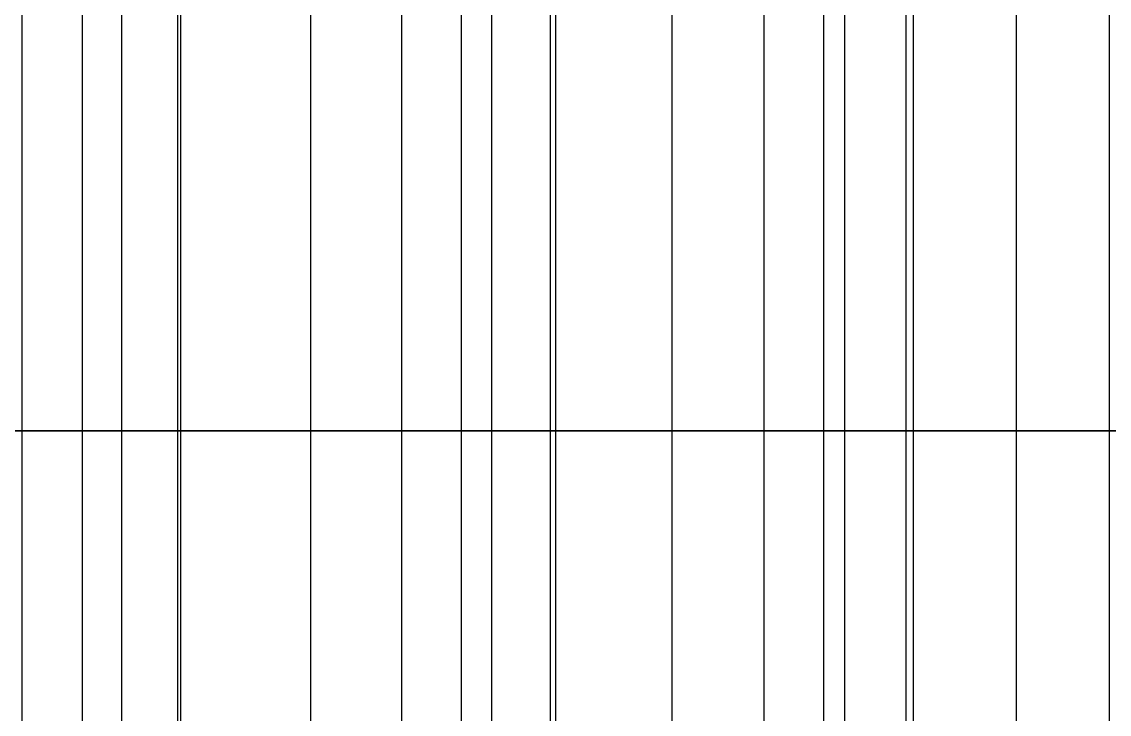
# Model space of a CAD drawing. Extents: x -60 to 60, y -153 to -30.
# Drawn here: x 43.973 to 47.509, y -87.921 to -85.672 of the extents above; entities that cross this region are included whole.
import ezdxf

# ---------------------------------------------------------------- set-up
doc = ezdxf.new("R2010")
doc.units = 0
doc.layers.add('Cut051006', color=7, linetype='CONTINUOUS')

msp = doc.modelspace()

# ---------------------------------------------------------------- linework, layer by layer
at = {"layer": 'Cut051006'}
for p, q in [((43.9732, -84, 93.4514), (43.9732, -87, 93.4514)), ((43.9732, -84, 93.4514), (43.9732, -87, 93.4514)), ((43.9732, -84, 21.1983), (43.9732, -87, 21.1983)), ((43.9732, -84, 21.1983), (43.9732, -87, 21.1983)), ((44.1695, -84, 93.4195), (44.1695, -87, 93.4195)), ((44.1695, -84, 93.4195), (44.1695, -87, 93.4195)), ((44.1695, -84, 21.2302), (44.1695, -87, 21.2302)), ((44.1695, -84, 21.2302), (44.1695, -87, 21.2302)), ((44.2971, -84, 92.5666), (44.2971, -87, 92.5666)), ((44.2971, -84, 92.5666), (44.2971, -87, 92.5666)), ((44.2971, -84, 22.0831), (44.2971, -87, 22.0831)), ((44.2971, -84, 22.0831), (44.2971, -87, 22.0831)), ((44.4797, -84, 92.826), (44.4797, -87, 92.826)), ((44.4797, -84, 92.826), (44.4797, -87, 92.826)), ((44.4797, -84, 21.8237), (44.4797, -87, 21.8237)), ((44.4797, -84, 21.8237), (44.4797, -87, 21.8237)), ((44.4892, -84, 93.0246), (44.4892, -87, 93.0246)), ((44.4892, -84, 93.0246), (44.4892, -87, 93.0246)), ((44.4892, -84, 21.6251), (44.4892, -87, 21.6251)), ((44.4892, -84, 21.6251), (44.4892, -87, 21.6251)), ((44.9114, -84, 91.7804), (44.9114, -87, 91.7804)), ((44.9114, -84, 91.7804), (44.9114, -87, 91.7804)), ((44.9114, -84, 22.8693), (44.9114, -87, 22.8693)), ((44.9114, -84, 22.8693), (44.9114, -87, 22.8693)), ((45.2073, -84, 91.8948), (45.2073, -87, 91.8948)), ((45.2073, -84, 91.8948), (45.2073, -87, 91.8948)), ((45.2073, -84, 22.7549), (45.2073, -87, 22.7549)), ((45.2073, -84, 22.7549), (45.2073, -87, 22.7549)), ((45.4022, -84, 91.856), (45.4022, -87, 91.856)), ((45.4022, -84, 91.856), (45.4022, -87, 91.856)), ((45.4022, -84, 22.7937), (45.4022, -87, 22.7937)), ((45.4022, -84, 22.7937), (45.4022, -87, 22.7937)), ((45.5, -84, 90.9992), (45.5, -87, 90.9992)), ((45.5, -84, 90.9992), (45.5, -87, 90.9992)), ((45.5, -84, 23.6505), (45.5, -87, 23.6505)), ((45.5, -84, 23.6505), (45.5, -87, 23.6505)), ((45.6915, -84, 91.2521), (45.6915, -87, 91.2521)), ((45.6915, -84, 91.2521), (45.6915, -87, 91.2521)), ((45.6915, -84, 23.3976), (45.6915, -87, 23.3976)), ((45.6915, -84, 23.3976), (45.6915, -87, 23.3976)), ((45.708, -84, 91.4502), (45.708, -87, 91.4502)), ((45.708, -84, 91.4502), (45.708, -87, 91.4502)), ((45.708, -84, 23.1995), (45.708, -87, 23.1995)), ((45.708, -84, 23.1995), (45.708, -87, 23.1995)), ((46.0865, -84, 90.192), (46.0865, -87, 90.192)), ((46.0865, -84, 90.192), (46.0865, -87, 90.192)), ((46.0865, -84, 24.4577), (46.0865, -87, 24.4577)), ((46.0865, -84, 24.4577), (46.0865, -87, 24.4577)), ((46.3862, -84, 90.296), (46.3862, -87, 90.296)), ((46.3862, -84, 90.296), (46.3862, -87, 90.296)), ((46.3862, -84, 24.3537), (46.3862, -87, 24.3537)), ((46.3862, -84, 24.3537), (46.3862, -87, 24.3537)), ((46.5797, -84, 90.2505), (46.5797, -87, 90.2505)), ((46.5797, -84, 90.2505), (46.5797, -87, 90.2505)), ((46.5797, -84, 24.3992), (46.5797, -87, 24.3992)), ((46.5797, -84, 24.3992), (46.5797, -87, 24.3992)), ((46.6475, -84, 89.3907), (46.6475, -87, 89.3907)), ((46.6475, -84, 89.3907), (46.6475, -87, 89.3907)), ((46.6475, -84, 25.2589), (46.6475, -87, 25.2589)), ((46.6475, -84, 25.2589), (46.6475, -87, 25.2589)), ((46.8478, -84, 89.6368), (46.8478, -87, 89.6368)), ((46.8478, -84, 89.6368), (46.8478, -87, 89.6368)), ((46.8478, -84, 25.0129), (46.8478, -87, 25.0129)), ((46.8478, -84, 25.0129), (46.8478, -87, 25.0129)), ((46.8712, -84, 89.8342), (46.8712, -87, 89.8342)), ((46.8712, -84, 89.8342), (46.8712, -87, 89.8342)), ((46.8712, -84, 24.8155), (46.8712, -87, 24.8155)), ((46.8712, -84, 24.8155), (46.8712, -87, 24.8155)), ((47.2055, -84, 88.5636), (47.2055, -87, 88.5636)), ((47.2055, -84, 88.5636), (47.2055, -87, 88.5636)), ((47.2055, -84, 26.0861), (47.2055, -87, 26.0861)), ((47.2055, -84, 26.0861), (47.2055, -87, 26.0861)), ((47.5086, -84, 88.657), (47.5086, -87, 88.657)), ((47.5086, -84, 88.657), (47.5086, -87, 88.657)), ((47.5086, -84, 25.9926), (47.5086, -87, 25.9926)), ((47.5086, -84, 25.9926), (47.5086, -87, 25.9926)), ((43.9732, -87, 93.4514), (43.9732, -90, 93.4514)), ((43.9732, -87, 93.4514), (43.9732, -90, 93.4514)), ((43.9732, -87, 21.1983), (43.9732, -90, 21.1983)), ((43.9732, -87, 21.1983), (43.9732, -90, 21.1983)), ((44.1695, -87, 93.4195), (44.1695, -90, 93.4195)), ((44.1695, -87, 93.4195), (44.1695, -90, 93.4195)), ((44.1695, -87, 21.2302), (44.1695, -90, 21.2302)), ((44.1695, -87, 21.2302), (44.1695, -90, 21.2302)), ((44.2971, -87, 92.5666), (44.2971, -90, 92.5666)), ((44.2971, -87, 92.5666), (44.2971, -90, 92.5666)), ((44.2971, -87, 22.0831), (44.2971, -90, 22.0831)), ((44.2971, -87, 22.0831), (44.2971, -90, 22.0831)), ((44.4797, -87, 92.826), (44.4797, -90, 92.826)), ((44.4797, -87, 92.826), (44.4797, -90, 92.826)), ((44.4797, -87, 21.8237), (44.4797, -90, 21.8237)), ((44.4797, -87, 21.8237), (44.4797, -90, 21.8237)), ((44.4892, -87, 93.0246), (44.4892, -90, 93.0246)), ((44.4892, -87, 93.0246), (44.4892, -90, 93.0246)), ((44.4892, -87, 21.6251), (44.4892, -90, 21.6251)), ((44.4892, -87, 21.6251), (44.4892, -90, 21.6251)), ((44.9114, -87, 91.7804), (44.9114, -90, 91.7804)), ((44.9114, -87, 91.7804), (44.9114, -90, 91.7804)), ((44.9114, -87, 22.8693), (44.9114, -90, 22.8693)), ((44.9114, -87, 22.8693), (44.9114, -90, 22.8693)), ((45.2073, -87, 91.8948), (45.2073, -90, 91.8948)), ((45.2073, -87, 91.8948), (45.2073, -90, 91.8948)), ((45.2073, -87, 22.7549), (45.2073, -90, 22.7549)), ((45.2073, -87, 22.7549), (45.2073, -90, 22.7549)), ((45.4022, -87, 91.856), (45.4022, -90, 91.856)), ((45.4022, -87, 91.856), (45.4022, -90, 91.856)), ((45.4022, -87, 22.7937), (45.4022, -90, 22.7937)), ((45.4022, -87, 22.7937), (45.4022, -90, 22.7937)), ((45.5, -87, 90.9992), (45.5, -90, 90.9992)), ((45.5, -87, 90.9992), (45.5, -90, 90.9992)), ((45.5, -87, 23.6505), (45.5, -90, 23.6505)), ((45.5, -87, 23.6505), (45.5, -90, 23.6505)), ((45.6915, -87, 91.2521), (45.6915, -90, 91.2521)), ((45.6915, -87, 91.2521), (45.6915, -90, 91.2521)), ((45.6915, -87, 23.3976), (45.6915, -90, 23.3976)), ((45.6915, -87, 23.3976), (45.6915, -90, 23.3976)), ((45.708, -87, 91.4502), (45.708, -90, 91.4502)), ((45.708, -87, 91.4502), (45.708, -90, 91.4502)), ((45.708, -87, 23.1995), (45.708, -90, 23.1995)), ((45.708, -87, 23.1995), (45.708, -90, 23.1995)), ((46.0865, -87, 90.192), (46.0865, -90, 90.192)), ((46.0865, -87, 90.192), (46.0865, -90, 90.192)), ((46.0865, -87, 24.4577), (46.0865, -90, 24.4577)), ((46.0865, -87, 24.4577), (46.0865, -90, 24.4577)), ((46.3862, -87, 90.296), (46.3862, -90, 90.296)), ((46.3862, -87, 90.296), (46.3862, -90, 90.296)), ((46.3862, -87, 24.3537), (46.3862, -90, 24.3537)), ((46.3862, -87, 24.3537), (46.3862, -90, 24.3537)), ((46.5797, -87, 90.2505), (46.5797, -90, 90.2505)), ((46.5797, -87, 90.2505), (46.5797, -90, 90.2505)), ((46.5797, -87, 24.3992), (46.5797, -90, 24.3992)), ((46.5797, -87, 24.3992), (46.5797, -90, 24.3992)), ((46.6475, -87, 89.3907), (46.6475, -90, 89.3907)), ((46.6475, -87, 89.3907), (46.6475, -90, 89.3907)), ((46.6475, -87, 25.2589), (46.6475, -90, 25.2589)), ((46.6475, -87, 25.2589), (46.6475, -90, 25.2589)), ((46.8478, -87, 89.6368), (46.8478, -90, 89.6368)), ((46.8478, -87, 89.6368), (46.8478, -90, 89.6368)), ((46.8478, -87, 25.0129), (46.8478, -90, 25.0129)), ((46.8478, -87, 25.0129), (46.8478, -90, 25.0129)), ((46.8712, -87, 89.8342), (46.8712, -90, 89.8342)), ((46.8712, -87, 89.8342), (46.8712, -90, 89.8342)), ((46.8712, -87, 24.8155), (46.8712, -90, 24.8155)), ((46.8712, -87, 24.8155), (46.8712, -90, 24.8155)), ((47.2055, -87, 88.5636), (47.2055, -90, 88.5636)), ((47.2055, -87, 88.5636), (47.2055, -90, 88.5636)), ((47.2055, -87, 26.0861), (47.2055, -90, 26.0861)), ((47.2055, -87, 26.0861), (47.2055, -90, 26.0861)), ((47.5086, -87, 88.657), (47.5086, -90, 88.657)), ((47.5086, -87, 88.657), (47.5086, -90, 88.657)), ((47.5086, -87, 25.9926), (47.5086, -90, 25.9926)), ((47.5086, -87, 25.9926), (47.5086, -90, 25.9926))]:
    msp.add_line(p, q, dxfattribs=at)
for centre in [(0, -90), (0, -90), (0, -93), (0, -93)]:
    msp.add_circle(centre, 60, dxfattribs=at)
for points, degree in [([(43.9732, -87, 93.4514), (43.8373, -87, 93.3658), (43.6815, -87, 93.3268)], 2), ([(43.6815, -87, 21.3229), (43.8373, -87, 21.2839), (43.9732, -87, 21.1983)], 2), ([(43.9732, -87, 93.4514), (43.8373, -87, 93.3658), (43.6815, -87, 93.3268)], 2), ([(43.6815, -87, 21.3229), (43.8373, -87, 21.2839), (43.9732, -87, 21.1983)], 2), ([(43.9732, -87, 93.4514), (43.8373, -87, 93.3658), (43.6815, -87, 93.3268)], 2), ([(43.6815, -87, 21.3229), (43.8373, -87, 21.2839), (43.9732, -87, 21.1983)], 2), ([(43.9732, -87, 93.4514), (43.8373, -87, 93.3658), (43.6815, -87, 93.3268)], 2), ([(43.6815, -87, 21.3229), (43.8373, -87, 21.2839), (43.9732, -87, 21.1983)], 2), ([(44.4892, -87, 93.0246), (44.1695, -87, 93.4195)], 1), ([(44.1695, -87, 21.2302), (44.4892, -87, 21.6251)], 1), ([(44.4892, -87, 93.0246), (44.1695, -87, 93.4195)], 1), ([(44.1695, -87, 21.2302), (44.4892, -87, 21.6251)], 1), ([(44.4892, -87, 93.0246), (44.1695, -87, 93.4195)], 1), ([(44.1695, -87, 21.2302), (44.4892, -87, 21.6251)], 1), ([(44.4892, -87, 93.0246), (44.1695, -87, 93.4195)], 1), ([(44.1695, -87, 21.2302), (44.4892, -87, 21.6251)], 1), ([(44.2971, -87, 92.5666), (44.3677, -87, 92.7109), (44.4797, -87, 92.826)], 2), ([(44.4797, -87, 21.8237), (44.3677, -87, 21.9388), (44.2971, -87, 22.0831)], 2), ([(44.2971, -87, 92.5666), (44.3677, -87, 92.7109), (44.4797, -87, 92.826)], 2), ([(44.4797, -87, 21.8237), (44.3677, -87, 21.9388), (44.2971, -87, 22.0831)], 2), ([(44.2971, -87, 92.5666), (44.3677, -87, 92.7109), (44.4797, -87, 92.826)], 2), ([(44.4797, -87, 21.8237), (44.3677, -87, 21.9388), (44.2971, -87, 22.0831)], 2), ([(44.2971, -87, 92.5666), (44.3677, -87, 92.7109), (44.4797, -87, 92.826)], 2), ([(44.4797, -87, 21.8237), (44.3677, -87, 21.9388), (44.2971, -87, 22.0831)], 2), ([(44.4797, -87, 92.826), (44.5312, -87, 92.8717), (44.5361, -87, 92.9742), (44.4892, -87, 93.0246)], 3), ([(44.4892, -87, 21.6251), (44.5361, -87, 21.6755), (44.5312, -87, 21.778), (44.4797, -87, 21.8237)], 3), ([(44.4797, -87, 92.826), (44.5312, -87, 92.8717), (44.5361, -87, 92.9742), (44.4892, -87, 93.0246)], 3), ([(44.4892, -87, 21.6251), (44.5361, -87, 21.6755), (44.5312, -87, 21.778), (44.4797, -87, 21.8237)], 3), ([(44.4797, -87, 92.826), (44.5312, -87, 92.8717), (44.5361, -87, 92.9742), (44.4892, -87, 93.0246)], 3), ([(44.4892, -87, 21.6251), (44.5361, -87, 21.6755), (44.5312, -87, 21.778), (44.4797, -87, 21.8237)], 3), ([(44.4797, -87, 92.826), (44.5312, -87, 92.8717), (44.5361, -87, 92.9742), (44.4892, -87, 93.0246)], 3), ([(44.4892, -87, 21.6251), (44.5361, -87, 21.6755), (44.5312, -87, 21.778), (44.4797, -87, 21.8237)], 3), ([(45.2073, -87, 91.8948), (45.0684, -87, 91.814), (44.9114, -87, 91.7804)], 2), ([(44.9114, -87, 22.8693), (45.0684, -87, 22.8357), (45.2073, -87, 22.7549)], 2), ([(45.2073, -87, 91.8948), (45.0684, -87, 91.814), (44.9114, -87, 91.7804)], 2), ([(44.9114, -87, 22.8693), (45.0684, -87, 22.8357), (45.2073, -87, 22.7549)], 2), ([(45.2073, -87, 91.8948), (45.0684, -87, 91.814), (44.9114, -87, 91.7804)], 2), ([(44.9114, -87, 22.8693), (45.0684, -87, 22.8357), (45.2073, -87, 22.7549)], 2), ([(45.2073, -87, 91.8948), (45.0684, -87, 91.814), (44.9114, -87, 91.7804)], 2), ([(44.9114, -87, 22.8693), (45.0684, -87, 22.8357), (45.2073, -87, 22.7549)], 2), ([(45.708, -87, 91.4502), (45.4022, -87, 91.856)], 1), ([(45.4022, -87, 22.7937), (45.708, -87, 23.1995)], 1), ([(45.708, -87, 91.4502), (45.4022, -87, 91.856)], 1), ([(45.4022, -87, 22.7937), (45.708, -87, 23.1995)], 1), ([(45.708, -87, 91.4502), (45.4022, -87, 91.856)], 1), ([(45.4022, -87, 22.7937), (45.708, -87, 23.1995)], 1), ([(45.708, -87, 91.4502), (45.4022, -87, 91.856)], 1), ([(45.4022, -87, 22.7937), (45.708, -87, 23.1995)], 1), ([(45.5, -87, 90.9992), (45.5756, -87, 91.1409), (45.6915, -87, 91.2521)], 2), ([(45.6915, -87, 23.3976), (45.5756, -87, 23.5088), (45.5, -87, 23.6505)], 2), ([(45.5, -87, 90.9992), (45.5756, -87, 91.1409), (45.6915, -87, 91.2521)], 2), ([(45.6915, -87, 23.3976), (45.5756, -87, 23.5088), (45.5, -87, 23.6505)], 2), ([(45.5, -87, 90.9992), (45.5756, -87, 91.1409), (45.6915, -87, 91.2521)], 2), ([(45.6915, -87, 23.3976), (45.5756, -87, 23.5088), (45.5, -87, 23.6505)], 2), ([(45.5, -87, 90.9992), (45.5756, -87, 91.1409), (45.6915, -87, 91.2521)], 2), ([(45.6915, -87, 23.3976), (45.5756, -87, 23.5088), (45.5, -87, 23.6505)], 2), ([(45.6915, -87, 91.2521), (45.7446, -87, 91.2959), (45.7531, -87, 91.3982), (45.708, -87, 91.4502)], 3), ([(45.708, -87, 23.1995), (45.7531, -87, 23.2515), (45.7446, -87, 23.3538), (45.6915, -87, 23.3976)], 3), ([(45.6915, -87, 91.2521), (45.7446, -87, 91.2959), (45.7531, -87, 91.3982), (45.708, -87, 91.4502)], 3), ([(45.708, -87, 23.1995), (45.7531, -87, 23.2515), (45.7446, -87, 23.3538), (45.6915, -87, 23.3976)], 3), ([(45.6915, -87, 91.2521), (45.7446, -87, 91.2959), (45.7531, -87, 91.3982), (45.708, -87, 91.4502)], 3), ([(45.708, -87, 23.1995), (45.7531, -87, 23.2515), (45.7446, -87, 23.3538), (45.6915, -87, 23.3976)], 3), ([(45.6915, -87, 91.2521), (45.7446, -87, 91.2959), (45.7531, -87, 91.3982), (45.708, -87, 91.4502)], 3), ([(45.708, -87, 23.1995), (45.7531, -87, 23.2515), (45.7446, -87, 23.3538), (45.6915, -87, 23.3976)], 3), ([(46.3862, -87, 90.296), (46.2446, -87, 90.2201), (46.0865, -87, 90.192)], 2), ([(46.0865, -87, 24.4577), (46.2446, -87, 24.4296), (46.3862, -87, 24.3537)], 2), ([(46.3862, -87, 90.296), (46.2446, -87, 90.2201), (46.0865, -87, 90.192)], 2), ([(46.0865, -87, 24.4577), (46.2446, -87, 24.4296), (46.3862, -87, 24.3537)], 2), ([(46.3862, -87, 90.296), (46.2446, -87, 90.2201), (46.0865, -87, 90.192)], 2), ([(46.0865, -87, 24.4577), (46.2446, -87, 24.4296), (46.3862, -87, 24.3537)], 2), ([(46.3862, -87, 90.296), (46.2446, -87, 90.2201), (46.0865, -87, 90.192)], 2), ([(46.0865, -87, 24.4577), (46.2446, -87, 24.4296), (46.3862, -87, 24.3537)], 2), ([(46.8712, -87, 89.8342), (46.5797, -87, 90.2505)], 1), ([(46.5797, -87, 24.3992), (46.8712, -87, 24.8155)], 1), ([(46.8712, -87, 89.8342), (46.5797, -87, 90.2505)], 1), ([(46.5797, -87, 24.3992), (46.8712, -87, 24.8155)], 1), ([(46.8712, -87, 89.8342), (46.5797, -87, 90.2505)], 1), ([(46.5797, -87, 24.3992), (46.8712, -87, 24.8155)], 1), ([(46.8712, -87, 89.8342), (46.5797, -87, 90.2505)], 1), ([(46.5797, -87, 24.3992), (46.8712, -87, 24.8155)], 1), ([(46.6475, -87, 89.3907), (46.728, -87, 89.5297), (46.8478, -87, 89.6368)], 2), ([(46.8478, -87, 25.0129), (46.728, -87, 25.1199), (46.6475, -87, 25.2589)], 2), ([(46.6475, -87, 89.3907), (46.728, -87, 89.5297), (46.8478, -87, 89.6368)], 2), ([(46.8478, -87, 25.0129), (46.728, -87, 25.1199), (46.6475, -87, 25.2589)], 2), ([(46.6475, -87, 89.3907), (46.728, -87, 89.5297), (46.8478, -87, 89.6368)], 2), ([(46.8478, -87, 25.0129), (46.728, -87, 25.1199), (46.6475, -87, 25.2589)], 2), ([(46.6475, -87, 89.3907), (46.728, -87, 89.5297), (46.8478, -87, 89.6368)], 2), ([(46.8478, -87, 25.0129), (46.728, -87, 25.1199), (46.6475, -87, 25.2589)], 2), ([(47.5086, -87, 88.657), (47.3645, -87, 88.5861), (47.2055, -87, 88.5636)], 2), ([(47.2055, -87, 26.0861), (47.3645, -87, 26.0635), (47.5086, -87, 25.9926)], 2), ([(47.5086, -87, 88.657), (47.3645, -87, 88.5861), (47.2055, -87, 88.5636)], 2), ([(47.2055, -87, 26.0861), (47.3645, -87, 26.0635), (47.5086, -87, 25.9926)], 2), ([(47.5086, -87, 88.657), (47.3645, -87, 88.5861), (47.2055, -87, 88.5636)], 2), ([(47.2055, -87, 26.0861), (47.3645, -87, 26.0635), (47.5086, -87, 25.9926)], 2), ([(47.5086, -87, 88.657), (47.3645, -87, 88.5861), (47.2055, -87, 88.5636)], 2), ([(47.2055, -87, 26.0861), (47.3645, -87, 26.0635), (47.5086, -87, 25.9926)], 2)]:
    msp.add_open_spline(points, degree=degree, dxfattribs=at)
for points, degree, knots in [([(44.1695, -87, 93.4195), (44.1363, -87, 93.461), (44.0774, -87, 93.4726), (44.0179, -87, 93.4803), (43.9732, -87, 93.4514)], 2, [0, 0, 0, 0.724386, 0.724386, 1.44877, 1.44877, 1.44877]), ([(43.9732, -87, 21.1983), (44.0179, -87, 21.1694), (44.0774, -87, 21.1771), (44.1363, -87, 21.1887), (44.1695, -87, 21.2302)], 2, [0, 0, 0, 0.724386, 0.724386, 1.44877, 1.44877, 1.44877]), ([(44.1695, -87, 93.4195), (44.1363, -87, 93.461), (44.0774, -87, 93.4726), (44.0179, -87, 93.4803), (43.9732, -87, 93.4514)], 2, [0, 0, 0, 0.724386, 0.724386, 1.44877, 1.44877, 1.44877]), ([(43.9732, -87, 21.1983), (44.0179, -87, 21.1694), (44.0774, -87, 21.1771), (44.1363, -87, 21.1887), (44.1695, -87, 21.2302)], 2, [0, 0, 0, 0.724386, 0.724386, 1.44877, 1.44877, 1.44877]), ([(44.1695, -87, 93.4195), (44.1363, -87, 93.461), (44.0774, -87, 93.4726), (44.0179, -87, 93.4803), (43.9732, -87, 93.4514)], 2, [0, 0, 0, 0.724386, 0.724386, 1.44877, 1.44877, 1.44877]), ([(43.9732, -87, 21.1983), (44.0179, -87, 21.1694), (44.0774, -87, 21.1771), (44.1363, -87, 21.1887), (44.1695, -87, 21.2302)], 2, [0, 0, 0, 0.724386, 0.724386, 1.44877, 1.44877, 1.44877]), ([(44.1695, -87, 93.4195), (44.1363, -87, 93.461), (44.0774, -87, 93.4726), (44.0179, -87, 93.4803), (43.9732, -87, 93.4514)], 2, [0, 0, 0, 0.724386, 0.724386, 1.44877, 1.44877, 1.44877]), ([(43.9732, -87, 21.1983), (44.0179, -87, 21.1694), (44.0774, -87, 21.1771), (44.1363, -87, 21.1887), (44.1695, -87, 21.2302)], 2, [0, 0, 0, 0.724386, 0.724386, 1.44877, 1.44877, 1.44877]), ([(44.9114, -87, 91.7804), (44.8305, -87, 91.763), (44.7319, -87, 91.7618), (44.6309, -87, 91.7933), (44.5303, -87, 91.8239), (44.4295, -87, 91.8897), (44.3585, -87, 91.9815), (44.2866, -87, 92.0726), (44.2472, -87, 92.1863), (44.2418, -87, 92.2913), (44.2357, -87, 92.397), (44.2606, -87, 92.4923), (44.2971, -87, 92.5666)], 3, [0, 0, 0, 0, 0.558599, 0.558599, 0.558599, 1.1172, 1.1172, 1.1172, 1.6758, 1.6758, 1.6758, 2.2344, 2.2344, 2.2344, 2.2344]), ([(44.2971, -87, 22.0831), (44.2606, -87, 22.1574), (44.2357, -87, 22.2527), (44.2418, -87, 22.3583), (44.2472, -87, 22.4634), (44.2866, -87, 22.5771), (44.3585, -87, 22.6682), (44.4295, -87, 22.7599), (44.5303, -87, 22.8257), (44.6309, -87, 22.8564), (44.7319, -87, 22.8879), (44.8305, -87, 22.8867), (44.9114, -87, 22.8693)], 3, [0, 0, 0, 0, 0.558599, 0.558599, 0.558599, 1.1172, 1.1172, 1.1172, 1.6758, 1.6758, 1.6758, 2.2344, 2.2344, 2.2344, 2.2344]), ([(44.9114, -87, 91.7804), (44.8305, -87, 91.763), (44.7319, -87, 91.7618), (44.6309, -87, 91.7933), (44.5303, -87, 91.8239), (44.4295, -87, 91.8897), (44.3585, -87, 91.9815), (44.2866, -87, 92.0726), (44.2472, -87, 92.1863), (44.2418, -87, 92.2913), (44.2357, -87, 92.397), (44.2606, -87, 92.4923), (44.2971, -87, 92.5666)], 3, [0, 0, 0, 0, 0.558599, 0.558599, 0.558599, 1.1172, 1.1172, 1.1172, 1.6758, 1.6758, 1.6758, 2.2344, 2.2344, 2.2344, 2.2344]), ([(44.2971, -87, 22.0831), (44.2606, -87, 22.1574), (44.2357, -87, 22.2527), (44.2418, -87, 22.3583), (44.2472, -87, 22.4634), (44.2866, -87, 22.5771), (44.3585, -87, 22.6682), (44.4295, -87, 22.7599), (44.5303, -87, 22.8257), (44.6309, -87, 22.8564), (44.7319, -87, 22.8879), (44.8305, -87, 22.8867), (44.9114, -87, 22.8693)], 3, [0, 0, 0, 0, 0.558599, 0.558599, 0.558599, 1.1172, 1.1172, 1.1172, 1.6758, 1.6758, 1.6758, 2.2344, 2.2344, 2.2344, 2.2344]), ([(44.9114, -87, 91.7804), (44.8305, -87, 91.763), (44.7319, -87, 91.7618), (44.6309, -87, 91.7933), (44.5303, -87, 91.8239), (44.4295, -87, 91.8897), (44.3585, -87, 91.9815), (44.2866, -87, 92.0726), (44.2472, -87, 92.1863), (44.2418, -87, 92.2913), (44.2357, -87, 92.397), (44.2606, -87, 92.4923), (44.2971, -87, 92.5666)], 3, [0, 0, 0, 0, 0.558599, 0.558599, 0.558599, 1.1172, 1.1172, 1.1172, 1.6758, 1.6758, 1.6758, 2.2344, 2.2344, 2.2344, 2.2344]), ([(44.2971, -87, 22.0831), (44.2606, -87, 22.1574), (44.2357, -87, 22.2527), (44.2418, -87, 22.3583), (44.2472, -87, 22.4634), (44.2866, -87, 22.5771), (44.3585, -87, 22.6682), (44.4295, -87, 22.7599), (44.5303, -87, 22.8257), (44.6309, -87, 22.8564), (44.7319, -87, 22.8879), (44.8305, -87, 22.8867), (44.9114, -87, 22.8693)], 3, [0, 0, 0, 0, 0.558599, 0.558599, 0.558599, 1.1172, 1.1172, 1.1172, 1.6758, 1.6758, 1.6758, 2.2344, 2.2344, 2.2344, 2.2344]), ([(44.9114, -87, 91.7804), (44.8305, -87, 91.763), (44.7319, -87, 91.7618), (44.6309, -87, 91.7933), (44.5303, -87, 91.8239), (44.4295, -87, 91.8897), (44.3585, -87, 91.9815), (44.2866, -87, 92.0726), (44.2472, -87, 92.1863), (44.2418, -87, 92.2913), (44.2357, -87, 92.397), (44.2606, -87, 92.4923), (44.2971, -87, 92.5666)], 3, [0, 0, 0, 0, 0.558599, 0.558599, 0.558599, 1.1172, 1.1172, 1.1172, 1.6758, 1.6758, 1.6758, 2.2344, 2.2344, 2.2344, 2.2344]), ([(44.2971, -87, 22.0831), (44.2606, -87, 22.1574), (44.2357, -87, 22.2527), (44.2418, -87, 22.3583), (44.2472, -87, 22.4634), (44.2866, -87, 22.5771), (44.3585, -87, 22.6682), (44.4295, -87, 22.7599), (44.5303, -87, 22.8257), (44.6309, -87, 22.8564), (44.7319, -87, 22.8879), (44.8305, -87, 22.8867), (44.9114, -87, 22.8693)], 3, [0, 0, 0, 0, 0.558599, 0.558599, 0.558599, 1.1172, 1.1172, 1.1172, 1.6758, 1.6758, 1.6758, 2.2344, 2.2344, 2.2344, 2.2344]), ([(45.4022, -87, 91.856), (45.3705, -87, 91.8987), (45.3121, -87, 91.9123), (45.2529, -87, 91.922), (45.2073, -87, 91.8948)], 2, [0, 0, 0, 0.724386, 0.724386, 1.44877, 1.44877, 1.44877]), ([(45.2073, -87, 22.7549), (45.2529, -87, 22.7277), (45.3121, -87, 22.7374), (45.3705, -87, 22.751), (45.4022, -87, 22.7937)], 2, [0, 0, 0, 0.724386, 0.724386, 1.44877, 1.44877, 1.44877]), ([(45.4022, -87, 91.856), (45.3705, -87, 91.8987), (45.3121, -87, 91.9123), (45.2529, -87, 91.922), (45.2073, -87, 91.8948)], 2, [0, 0, 0, 0.724386, 0.724386, 1.44877, 1.44877, 1.44877]), ([(45.2073, -87, 22.7549), (45.2529, -87, 22.7277), (45.3121, -87, 22.7374), (45.3705, -87, 22.751), (45.4022, -87, 22.7937)], 2, [0, 0, 0, 0.724386, 0.724386, 1.44877, 1.44877, 1.44877]), ([(45.4022, -87, 91.856), (45.3705, -87, 91.8987), (45.3121, -87, 91.9123), (45.2529, -87, 91.922), (45.2073, -87, 91.8948)], 2, [0, 0, 0, 0.724386, 0.724386, 1.44877, 1.44877, 1.44877]), ([(45.2073, -87, 22.7549), (45.2529, -87, 22.7277), (45.3121, -87, 22.7374), (45.3705, -87, 22.751), (45.4022, -87, 22.7937)], 2, [0, 0, 0, 0.724386, 0.724386, 1.44877, 1.44877, 1.44877]), ([(45.4022, -87, 91.856), (45.3705, -87, 91.8987), (45.3121, -87, 91.9123), (45.2529, -87, 91.922), (45.2073, -87, 91.8948)], 2, [0, 0, 0, 0.724386, 0.724386, 1.44877, 1.44877, 1.44877]), ([(45.2073, -87, 22.7549), (45.2529, -87, 22.7277), (45.3121, -87, 22.7374), (45.3705, -87, 22.751), (45.4022, -87, 22.7937)], 2, [0, 0, 0, 0.724386, 0.724386, 1.44877, 1.44877, 1.44877]), ([(46.0865, -87, 90.192), (46.005, -87, 90.1774), (45.9065, -87, 90.1797), (45.8066, -87, 90.2147), (45.7072, -87, 90.2488), (45.6088, -87, 90.3181), (45.541, -87, 90.4123), (45.4723, -87, 90.5059), (45.4369, -87, 90.6209), (45.4352, -87, 90.726), (45.4327, -87, 90.8318), (45.461, -87, 90.9262), (45.5, -87, 90.9992)], 3, [0, 0, 0, 0, 0.558599, 0.558599, 0.558599, 1.1172, 1.1172, 1.1172, 1.6758, 1.6758, 1.6758, 2.2344, 2.2344, 2.2344, 2.2344]), ([(45.5, -87, 23.6505), (45.461, -87, 23.7235), (45.4327, -87, 23.8179), (45.4352, -87, 23.9237), (45.4369, -87, 24.0288), (45.4723, -87, 24.1438), (45.541, -87, 24.2374), (45.6088, -87, 24.3316), (45.7072, -87, 24.4008), (45.8066, -87, 24.435), (45.9065, -87, 24.47), (46.005, -87, 24.4723), (46.0865, -87, 24.4577)], 3, [0, 0, 0, 0, 0.558599, 0.558599, 0.558599, 1.1172, 1.1172, 1.1172, 1.6758, 1.6758, 1.6758, 2.2344, 2.2344, 2.2344, 2.2344]), ([(46.0865, -87, 90.192), (46.005, -87, 90.1774), (45.9065, -87, 90.1797), (45.8066, -87, 90.2147), (45.7072, -87, 90.2488), (45.6088, -87, 90.3181), (45.541, -87, 90.4123), (45.4723, -87, 90.5059), (45.4369, -87, 90.6209), (45.4352, -87, 90.726), (45.4327, -87, 90.8318), (45.461, -87, 90.9262), (45.5, -87, 90.9992)], 3, [0, 0, 0, 0, 0.558599, 0.558599, 0.558599, 1.1172, 1.1172, 1.1172, 1.6758, 1.6758, 1.6758, 2.2344, 2.2344, 2.2344, 2.2344]), ([(45.5, -87, 23.6505), (45.461, -87, 23.7235), (45.4327, -87, 23.8179), (45.4352, -87, 23.9237), (45.4369, -87, 24.0288), (45.4723, -87, 24.1438), (45.541, -87, 24.2374), (45.6088, -87, 24.3316), (45.7072, -87, 24.4008), (45.8066, -87, 24.435), (45.9065, -87, 24.47), (46.005, -87, 24.4723), (46.0865, -87, 24.4577)], 3, [0, 0, 0, 0, 0.558599, 0.558599, 0.558599, 1.1172, 1.1172, 1.1172, 1.6758, 1.6758, 1.6758, 2.2344, 2.2344, 2.2344, 2.2344]), ([(46.0865, -87, 90.192), (46.005, -87, 90.1774), (45.9065, -87, 90.1797), (45.8066, -87, 90.2147), (45.7072, -87, 90.2488), (45.6088, -87, 90.3181), (45.541, -87, 90.4123), (45.4723, -87, 90.5059), (45.4369, -87, 90.6209), (45.4352, -87, 90.726), (45.4327, -87, 90.8318), (45.461, -87, 90.9262), (45.5, -87, 90.9992)], 3, [0, 0, 0, 0, 0.558599, 0.558599, 0.558599, 1.1172, 1.1172, 1.1172, 1.6758, 1.6758, 1.6758, 2.2344, 2.2344, 2.2344, 2.2344]), ([(45.5, -87, 23.6505), (45.461, -87, 23.7235), (45.4327, -87, 23.8179), (45.4352, -87, 23.9237), (45.4369, -87, 24.0288), (45.4723, -87, 24.1438), (45.541, -87, 24.2374), (45.6088, -87, 24.3316), (45.7072, -87, 24.4008), (45.8066, -87, 24.435), (45.9065, -87, 24.47), (46.005, -87, 24.4723), (46.0865, -87, 24.4577)], 3, [0, 0, 0, 0, 0.558599, 0.558599, 0.558599, 1.1172, 1.1172, 1.1172, 1.6758, 1.6758, 1.6758, 2.2344, 2.2344, 2.2344, 2.2344]), ([(46.0865, -87, 90.192), (46.005, -87, 90.1774), (45.9065, -87, 90.1797), (45.8066, -87, 90.2147), (45.7072, -87, 90.2488), (45.6088, -87, 90.3181), (45.541, -87, 90.4123), (45.4723, -87, 90.5059), (45.4369, -87, 90.6209), (45.4352, -87, 90.726), (45.4327, -87, 90.8318), (45.461, -87, 90.9262), (45.5, -87, 90.9992)], 3, [0, 0, 0, 0, 0.558599, 0.558599, 0.558599, 1.1172, 1.1172, 1.1172, 1.6758, 1.6758, 1.6758, 2.2344, 2.2344, 2.2344, 2.2344]), ([(45.5, -87, 23.6505), (45.461, -87, 23.7235), (45.4327, -87, 23.8179), (45.4352, -87, 23.9237), (45.4369, -87, 24.0288), (45.4723, -87, 24.1438), (45.541, -87, 24.2374), (45.6088, -87, 24.3316), (45.7072, -87, 24.4008), (45.8066, -87, 24.435), (45.9065, -87, 24.47), (46.005, -87, 24.4723), (46.0865, -87, 24.4577)], 3, [0, 0, 0, 0, 0.558599, 0.558599, 0.558599, 1.1172, 1.1172, 1.1172, 1.6758, 1.6758, 1.6758, 2.2344, 2.2344, 2.2344, 2.2344]), ([(46.5797, -87, 90.2505), (46.5495, -87, 90.2942), (46.4916, -87, 90.3099), (46.4327, -87, 90.3217), (46.3862, -87, 90.296)], 2, [0, 0, 0, 0.724386, 0.724386, 1.44877, 1.44877, 1.44877]), ([(46.3862, -87, 24.3537), (46.4327, -87, 24.328), (46.4916, -87, 24.3398), (46.5495, -87, 24.3555), (46.5797, -87, 24.3992)], 2, [0, 0, 0, 0.724386, 0.724386, 1.44877, 1.44877, 1.44877]), ([(46.5797, -87, 90.2505), (46.5495, -87, 90.2942), (46.4916, -87, 90.3099), (46.4327, -87, 90.3217), (46.3862, -87, 90.296)], 2, [0, 0, 0, 0.724386, 0.724386, 1.44877, 1.44877, 1.44877]), ([(46.3862, -87, 24.3537), (46.4327, -87, 24.328), (46.4916, -87, 24.3398), (46.5495, -87, 24.3555), (46.5797, -87, 24.3992)], 2, [0, 0, 0, 0.724386, 0.724386, 1.44877, 1.44877, 1.44877]), ([(46.5797, -87, 90.2505), (46.5495, -87, 90.2942), (46.4916, -87, 90.3099), (46.4327, -87, 90.3217), (46.3862, -87, 90.296)], 2, [0, 0, 0, 0.724386, 0.724386, 1.44877, 1.44877, 1.44877]), ([(46.3862, -87, 24.3537), (46.4327, -87, 24.328), (46.4916, -87, 24.3398), (46.5495, -87, 24.3555), (46.5797, -87, 24.3992)], 2, [0, 0, 0, 0.724386, 0.724386, 1.44877, 1.44877, 1.44877]), ([(46.5797, -87, 90.2505), (46.5495, -87, 90.2942), (46.4916, -87, 90.3099), (46.4327, -87, 90.3217), (46.3862, -87, 90.296)], 2, [0, 0, 0, 0.724386, 0.724386, 1.44877, 1.44877, 1.44877]), ([(46.3862, -87, 24.3537), (46.4327, -87, 24.328), (46.4916, -87, 24.3398), (46.5495, -87, 24.3555), (46.5797, -87, 24.3992)], 2, [0, 0, 0, 0.724386, 0.724386, 1.44877, 1.44877, 1.44877]), ([(47.2055, -87, 88.5636), (47.1235, -87, 88.5519), (47.0251, -87, 88.5576), (46.9266, -87, 88.596), (46.8284, -87, 88.6336), (46.7324, -87, 88.7063), (46.668, -87, 88.8028), (46.6026, -87, 88.8987), (46.5712, -87, 89.0149), (46.5732, -87, 89.12), (46.5744, -87, 89.2258), (46.606, -87, 89.3192), (46.6475, -87, 89.3907)], 3, [0, 0, 0, 0, 0.558599, 0.558599, 0.558599, 1.1172, 1.1172, 1.1172, 1.6758, 1.6758, 1.6758, 2.2344, 2.2344, 2.2344, 2.2344]), ([(46.6475, -87, 25.2589), (46.606, -87, 25.3305), (46.5744, -87, 25.4239), (46.5732, -87, 25.5297), (46.5712, -87, 25.6348), (46.6026, -87, 25.751), (46.668, -87, 25.8469), (46.7324, -87, 25.9434), (46.8284, -87, 26.0161), (46.9266, -87, 26.0536), (47.0251, -87, 26.0921), (47.1235, -87, 26.0978), (47.2055, -87, 26.0861)], 3, [0, 0, 0, 0, 0.558599, 0.558599, 0.558599, 1.1172, 1.1172, 1.1172, 1.6758, 1.6758, 1.6758, 2.2344, 2.2344, 2.2344, 2.2344]), ([(47.2055, -87, 88.5636), (47.1235, -87, 88.5519), (47.0251, -87, 88.5576), (46.9266, -87, 88.596), (46.8284, -87, 88.6336), (46.7324, -87, 88.7063), (46.668, -87, 88.8028), (46.6026, -87, 88.8987), (46.5712, -87, 89.0149), (46.5732, -87, 89.12), (46.5744, -87, 89.2258), (46.606, -87, 89.3192), (46.6475, -87, 89.3907)], 3, [0, 0, 0, 0, 0.558599, 0.558599, 0.558599, 1.1172, 1.1172, 1.1172, 1.6758, 1.6758, 1.6758, 2.2344, 2.2344, 2.2344, 2.2344]), ([(46.6475, -87, 25.2589), (46.606, -87, 25.3305), (46.5744, -87, 25.4239), (46.5732, -87, 25.5297), (46.5712, -87, 25.6348), (46.6026, -87, 25.751), (46.668, -87, 25.8469), (46.7324, -87, 25.9434), (46.8284, -87, 26.0161), (46.9266, -87, 26.0536), (47.0251, -87, 26.0921), (47.1235, -87, 26.0978), (47.2055, -87, 26.0861)], 3, [0, 0, 0, 0, 0.558599, 0.558599, 0.558599, 1.1172, 1.1172, 1.1172, 1.6758, 1.6758, 1.6758, 2.2344, 2.2344, 2.2344, 2.2344]), ([(47.2055, -87, 88.5636), (47.1235, -87, 88.5519), (47.0251, -87, 88.5576), (46.9266, -87, 88.596), (46.8284, -87, 88.6336), (46.7324, -87, 88.7063), (46.668, -87, 88.8028), (46.6026, -87, 88.8987), (46.5712, -87, 89.0149), (46.5732, -87, 89.12), (46.5744, -87, 89.2258), (46.606, -87, 89.3192), (46.6475, -87, 89.3907)], 3, [0, 0, 0, 0, 0.558599, 0.558599, 0.558599, 1.1172, 1.1172, 1.1172, 1.6758, 1.6758, 1.6758, 2.2344, 2.2344, 2.2344, 2.2344]), ([(46.6475, -87, 25.2589), (46.606, -87, 25.3305), (46.5744, -87, 25.4239), (46.5732, -87, 25.5297), (46.5712, -87, 25.6348), (46.6026, -87, 25.751), (46.668, -87, 25.8469), (46.7324, -87, 25.9434), (46.8284, -87, 26.0161), (46.9266, -87, 26.0536), (47.0251, -87, 26.0921), (47.1235, -87, 26.0978), (47.2055, -87, 26.0861)], 3, [0, 0, 0, 0, 0.558599, 0.558599, 0.558599, 1.1172, 1.1172, 1.1172, 1.6758, 1.6758, 1.6758, 2.2344, 2.2344, 2.2344, 2.2344]), ([(47.2055, -87, 88.5636), (47.1235, -87, 88.5519), (47.0251, -87, 88.5576), (46.9266, -87, 88.596), (46.8284, -87, 88.6336), (46.7324, -87, 88.7063), (46.668, -87, 88.8028), (46.6026, -87, 88.8987), (46.5712, -87, 89.0149), (46.5732, -87, 89.12), (46.5744, -87, 89.2258), (46.606, -87, 89.3192), (46.6475, -87, 89.3907)], 3, [0, 0, 0, 0, 0.558599, 0.558599, 0.558599, 1.1172, 1.1172, 1.1172, 1.6758, 1.6758, 1.6758, 2.2344, 2.2344, 2.2344, 2.2344]), ([(46.6475, -87, 25.2589), (46.606, -87, 25.3305), (46.5744, -87, 25.4239), (46.5732, -87, 25.5297), (46.5712, -87, 25.6348), (46.6026, -87, 25.751), (46.668, -87, 25.8469), (46.7324, -87, 25.9434), (46.8284, -87, 26.0161), (46.9266, -87, 26.0536), (47.0251, -87, 26.0921), (47.1235, -87, 26.0978), (47.2055, -87, 26.0861)], 3, [0, 0, 0, 0, 0.558599, 0.558599, 0.558599, 1.1172, 1.1172, 1.1172, 1.6758, 1.6758, 1.6758, 2.2344, 2.2344, 2.2344, 2.2344]), ([(46.8478, -87, 89.6368), (46.8878, -87, 89.6718), (46.8969, -87, 89.7311), (46.9019, -87, 89.7909), (46.8712, -87, 89.8342)], 2, [0, 0, 0, 0.724386, 0.724386, 1.44877, 1.44877, 1.44877]), ([(46.8712, -87, 24.8155), (46.9019, -87, 24.8588), (46.8969, -87, 24.9186), (46.8878, -87, 24.9779), (46.8478, -87, 25.0129)], 2, [0, 0, 0, 0.724386, 0.724386, 1.44877, 1.44877, 1.44877]), ([(46.8478, -87, 89.6368), (46.8878, -87, 89.6718), (46.8969, -87, 89.7311), (46.9019, -87, 89.7909), (46.8712, -87, 89.8342)], 2, [0, 0, 0, 0.724386, 0.724386, 1.44877, 1.44877, 1.44877]), ([(46.8712, -87, 24.8155), (46.9019, -87, 24.8588), (46.8969, -87, 24.9186), (46.8878, -87, 24.9779), (46.8478, -87, 25.0129)], 2, [0, 0, 0, 0.724386, 0.724386, 1.44877, 1.44877, 1.44877]), ([(46.8478, -87, 89.6368), (46.8878, -87, 89.6718), (46.8969, -87, 89.7311), (46.9019, -87, 89.7909), (46.8712, -87, 89.8342)], 2, [0, 0, 0, 0.724386, 0.724386, 1.44877, 1.44877, 1.44877]), ([(46.8712, -87, 24.8155), (46.9019, -87, 24.8588), (46.8969, -87, 24.9186), (46.8878, -87, 24.9779), (46.8478, -87, 25.0129)], 2, [0, 0, 0, 0.724386, 0.724386, 1.44877, 1.44877, 1.44877]), ([(46.8478, -87, 89.6368), (46.8878, -87, 89.6718), (46.8969, -87, 89.7311), (46.9019, -87, 89.7909), (46.8712, -87, 89.8342)], 2, [0, 0, 0, 0.724386, 0.724386, 1.44877, 1.44877, 1.44877]), ([(46.8712, -87, 24.8155), (46.9019, -87, 24.8588), (46.8969, -87, 24.9186), (46.8878, -87, 24.9779), (46.8478, -87, 25.0129)], 2, [0, 0, 0, 0.724386, 0.724386, 1.44877, 1.44877, 1.44877]), ([(47.7004, -87, 88.6048), (47.6717, -87, 88.6496), (47.6144, -87, 88.6673), (47.556, -87, 88.6811), (47.5086, -87, 88.657)], 2, [0, 0, 0, 0.724386, 0.724386, 1.44877, 1.44877, 1.44877]), ([(47.5086, -87, 25.9926), (47.556, -87, 25.9686), (47.6144, -87, 25.9824), (47.6717, -87, 26.0001), (47.7004, -87, 26.0449)], 2, [0, 0, 0, 0.724386, 0.724386, 1.44877, 1.44877, 1.44877]), ([(47.7004, -87, 88.6048), (47.6717, -87, 88.6496), (47.6144, -87, 88.6673), (47.556, -87, 88.6811), (47.5086, -87, 88.657)], 2, [0, 0, 0, 0.724386, 0.724386, 1.44877, 1.44877, 1.44877]), ([(47.5086, -87, 25.9926), (47.556, -87, 25.9686), (47.6144, -87, 25.9824), (47.6717, -87, 26.0001), (47.7004, -87, 26.0449)], 2, [0, 0, 0, 0.724386, 0.724386, 1.44877, 1.44877, 1.44877]), ([(47.7004, -87, 88.6048), (47.6717, -87, 88.6496), (47.6144, -87, 88.6673), (47.556, -87, 88.6811), (47.5086, -87, 88.657)], 2, [0, 0, 0, 0.724386, 0.724386, 1.44877, 1.44877, 1.44877]), ([(47.5086, -87, 25.9926), (47.556, -87, 25.9686), (47.6144, -87, 25.9824), (47.6717, -87, 26.0001), (47.7004, -87, 26.0449)], 2, [0, 0, 0, 0.724386, 0.724386, 1.44877, 1.44877, 1.44877]), ([(47.7004, -87, 88.6048), (47.6717, -87, 88.6496), (47.6144, -87, 88.6673), (47.556, -87, 88.6811), (47.5086, -87, 88.657)], 2, [0, 0, 0, 0.724386, 0.724386, 1.44877, 1.44877, 1.44877]), ([(47.5086, -87, 25.9926), (47.556, -87, 25.9686), (47.6144, -87, 25.9824), (47.6717, -87, 26.0001), (47.7004, -87, 26.0449)], 2, [0, 0, 0, 0.724386, 0.724386, 1.44877, 1.44877, 1.44877])]:
    msp.add_open_spline(points, degree=degree, knots=knots, dxfattribs=at)

doc.saveas('drawing.dxf')
